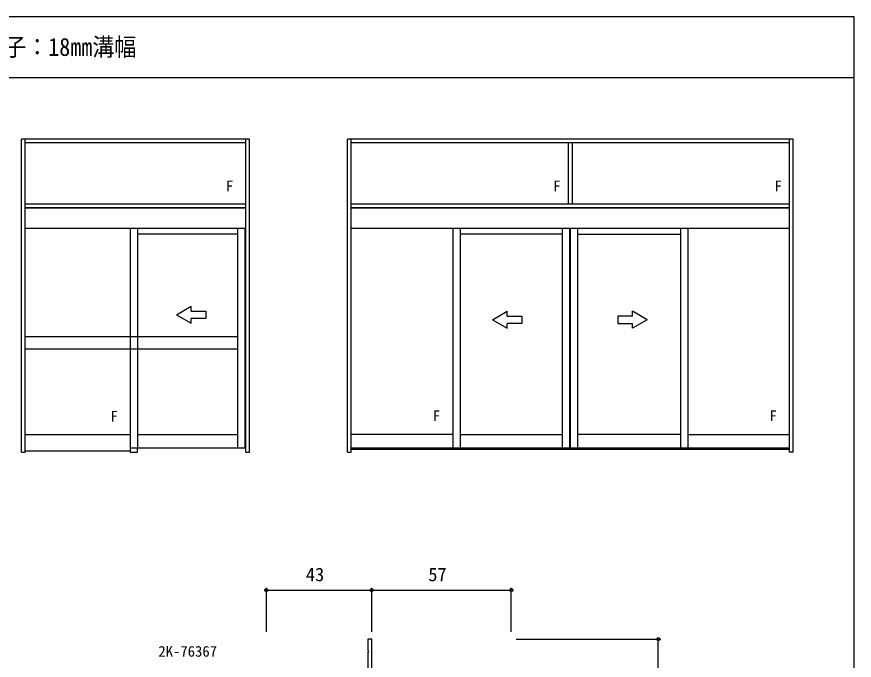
# Model space of a CAD drawing. Units: millimetres, scale not verified. Extents: x -437 to 438, y -681 to 679.
# Drawn here: x 96.4 to 438.3, y 381.1 to 643.8 of the extents above; entities that cross this region are included whole.
import ezdxf
from ezdxf.enums import TextEntityAlignment as Align

# ---------------------------------------------------------------- set-up
doc = ezdxf.new("R2010")
doc.units = ezdxf.units.MM
doc.header["$LTSCALE"] = 4
for name, color, linetype in [('0-1_USER1', 3, 'Continuous'), ('0-2_YKK_11', 7, 'Continuous'), ('0-5_YKK_A1', 4, 'Continuous'), ('0-6_YKK_D', 6, 'Continuous'), ('0-7_YKK_ZWAK', 7, 'Continuous')]:
    doc.layers.add(name, color=color, linetype=linetype)
doc.styles.add('ＭＳ ゴシック', font='')
doc.styles.get('ＭＳ ゴシック').set_extended_font_data('MS Gothic')

msp = doc.modelspace()

# ---------------------------------------------------------------- linework, layer by layer
at = {"layer": '0-2_YKK_11'}
msp.add_lwpolyline([(241.3, 359.761), (241.3, 389.761), (239.67, 389.761), (239.67, 385.219), (239.79, 385.036), (239.79, 384.486), (239.67, 384.303), (239.67, 359.761)], dxfattribs=at)
at = {"layer": '0-5_YKK_A1'}
for p, q in [((98.35, 466.05), (98.35, 593.8)), ((191.35, 593.8), (98.35, 593.8)), ((99.85, 466.05), (99.85, 593.8)), ((189.85, 592.3), (99.85, 592.3)), ((189.85, 466.05), (189.85, 593.8)), ((191.35, 466.05), (191.35, 593.8)), ((231.35, 466.05), (231.35, 593.8)), ((413.3, 593.8), (231.35, 593.8)), ((232.85, 466.05), (232.85, 593.8)), ((411.8, 592.3), (232.85, 592.3)), ((321.45, 592.3), (321.45, 567.3)), ((323.2, 592.3), (323.2, 567.3)), ((411.8, 466.05), (411.8, 593.8)), ((413.3, 466.05), (413.3, 593.8)), ((189.85, 567.3), (99.85, 567.3)), ((189.85, 565.8), (99.85, 565.8)), ((189.85, 565.6), (99.85, 565.6)), ((411.8, 567.3), (232.85, 567.3)), ((411.8, 565.8), (232.85, 565.8)), ((411.8, 565.6), (232.85, 565.6)), ((189.85, 557.3), (99.85, 557.3)), ((142.725, 557.3), (142.725, 467.8)), ((145.725, 557.3), (145.725, 467.8)), ((186.625, 555.05), (145.725, 555.05)), ((186.625, 467.8), (186.625, 557.3)), ((411.8, 557.3), (232.85, 557.3)), ((274.35, 557.3), (274.35, 467.8)), ((277.35, 557.3), (277.35, 467.8)), ((319.2, 555.05), (277.35, 555.05)), ((319.2, 467.8), (319.2, 557.3)), ((322.2, 467.8), (322.2, 557.3)), ((322.45, 467.8), (322.45, 557.3)), ((325.45, 467.8), (325.45, 557.3)), ((325.45, 555.05), (367.3, 555.05)), ((367.3, 557.3), (367.3, 467.8)), ((370.3, 557.3), (370.3, 467.8)), ((161.584, 522.145), (167.584, 525.609)), ((167.584, 523.645), (167.584, 525.609)), ((290.572, 520.1), (296.572, 523.564)), ((296.572, 521.6), (296.572, 523.564)), ((353.728, 520.1), (347.728, 523.564)), ((347.728, 521.6), (347.728, 523.564)), ((161.584, 522.145), (167.584, 518.68)), ((167.584, 518.68), (167.584, 520.645)), ((290.572, 520.1), (296.572, 516.636)), ((353.728, 520.1), (347.728, 516.636)), ((296.572, 516.636), (296.572, 518.6)), ((347.728, 516.636), (347.728, 518.6)), ((99.85, 513.3), (186.625, 513.3)), ((99.85, 508.3), (186.625, 508.3)), ((99.85, 473.3), (142.725, 473.3)), ((145.725, 473.3), (186.625, 473.3)), ((274.35, 473.3), (232.85, 473.3)), ((277.35, 473.3), (319.2, 473.3)), ((367.3, 473.3), (325.45, 473.3)), ((370.3, 473.3), (411.8, 473.3)), ((98.35, 466.05), (99.85, 466.05)), ((99.85, 466.55), (142.725, 466.55)), ((189.85, 466.05), (191.35, 466.05)), ((231.35, 466.05), (232.85, 466.05)), ((232.85, 467.8), (411.8, 467.8)), ((232.85, 467.3), (411.8, 467.3))]:
    msp.add_line(p, q, dxfattribs=at)
for points in [[(413.3, 466.05), (411.8, 466.05), (411.8, 593.8)], [(142.725, 467.8), (189.625, 467.8), (189.625, 557.3)], [(167.584, 523.645), (173.584, 523.645), (173.584, 520.645), (167.584, 520.645)], [(296.572, 521.6), (302.572, 521.6), (302.572, 518.6), (296.572, 518.6)], [(347.728, 521.6), (341.728, 521.6), (341.728, 518.6), (347.728, 518.6)], [(142.725, 467.8), (142.725, 466.05), (145.725, 466.05), (145.725, 467.8)]]:
    msp.add_lwpolyline(points, dxfattribs=at)
at = {"layer": '0-6_YKK_D'}
for p, q in [((198.3, 392.754), (198.3, 410.754)), ((241.3, 392.754), (241.3, 410.754)), ((241.3, 392.754), (241.3, 410.754)), ((298.3, 392.754), (298.3, 410.754)), ((198.3, 409.754), (241.3, 409.754)), ((241.3, 409.754), (298.3, 409.754)), ((300.3, 389.761), (359.3, 389.761)), ((358.3, 359.761), (358.3, 389.761))]:
    msp.add_line(p, q, dxfattribs=at)
for centre in [(198.3, 409.754), (241.3, 409.754), (241.3, 409.754), (298.3, 409.754), (358.3, 389.761)]:
    msp.add_circle(centre, 0.637, dxfattribs=at)
at = {"layer": '0-7_YKK_ZWAK'}
for p, q in [((438.3, 643.8), (-436.7, 643.8)), ((438.3, 618.8), (-436.7, 618.8))]:
    msp.add_line(p, q, dxfattribs=at)
msp.add_lwpolyline([(-436.7, -681.2), (438.3, -681.2), (438.3, 643.8)], dxfattribs=at)

# ---------------------------------------------------------------- texts
at = {"layer": '0-1_USER1', "style": 'ＭＳ ゴシック', "width": 0.9}
msp.add_text('自動ドア【一般スライド】 エンジン内蔵 たて骨60㎜見付 たてかまち60㎜見付 枠：18㎜溝幅 障子：18㎜溝幅', height=7.331, dxfattribs=at).set_placement((-300.103, 625.63), align=Align.BOTTOM_LEFT)
at = {"layer": '0-5_YKK_A1', "style": 'ＭＳ ゴシック'}
for p in [(181.792, 571.205), (315.417, 571.205), (405.767, 571.205), (134.667, 477.205), (266.292, 477.409), (403.742, 477.409)]:
    msp.add_text('F', height=4.399, dxfattribs=at).set_placement(p, align=Align.BOTTOM_LEFT)
at = {"layer": '0-6_YKK_D', "style": 'ＭＳ ゴシック'}
for s, height, p in [('43', 5.499, (214.431, 411.754)), ('57', 5.499, (264.409, 411.754)), ('2K-76367', 4.399, (154.21, 381.261))]:
    msp.add_text(s, height=height, dxfattribs=at).set_placement(p, align=Align.BOTTOM_LEFT)

doc.saveas('drawing.dxf')
